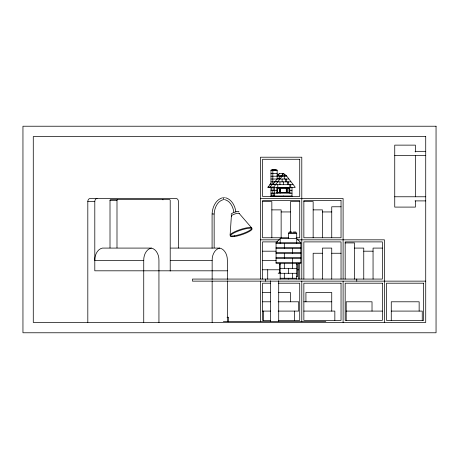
<?xml version="1.0" encoding="UTF-8"?>
<svg xmlns="http://www.w3.org/2000/svg" width="459" height="459" viewBox="0 0 459 459"><rect width="100%" height="100%" fill="white"/><g stroke="black" fill="none" stroke-linecap="round" stroke-linejoin="round"><path stroke-width="0.69" d="M230.125 234.916L231.388 215.85M270.896 183.267L267.872 187.501L295.085 187.501L295.085 187.031L286.433 175.728L283.341 173.376L282.107 176.204L273.461 187.501M286.433 176.204L277.454 176.204L279.617 173.376L283.341 173.376L285.504 175.728M271.894 184.679L269.731 187.501M275.624 184.208L272.83 184.208L277.15 179.027L277.15 170.082L270.965 170.082L270.965 184.679M280.248 176.204L278.085 179.027M283.341 173.376L281.178 176.204M276.054 242.719L280.185 238.588L296.726 238.588L300.857 242.719L300.84 263.374L276.054 263.374L276.054 242.719L300.857 242.719M277.029 175.338L279.611 173.376M222.994 199.745C217.245 201.449 214.445 208.03 214.152 214.055L214.152 247.745M222.54 197.749C215.65 199.654 212.362 207.376 212.087 213.963L212.087 248.164M212.224 213.946L214.009 214.026M415.039 151.327L425.722 151.327M394.74 155.458L425.722 155.458M271.808 169.606L276.312 169.606M273.782 170.318L274.763 170.318M270.965 170.553L277.15 170.553M270.965 173.376L277.15 173.376M277.454 175.728L286.433 175.728M270.965 176.204L277.15 176.204M277.15 178.557L279.944 178.557M270.965 179.027L288.596 179.027M274.987 181.38L277.781 181.38M270.965 181.856L290.759 181.856M270.035 184.208L270.965 184.208M270.035 184.679L292.922 184.679M267.872 187.031L273.461 187.031M280.019 188.213L277.443 188.213L277.443 192.447L279.99 192.447M286.508 188.213L280.329 188.213L280.329 192.447L286.508 192.447M286.806 188.213L289.365 188.213M270.965 190.33L276.852 190.33M289.83 190.33L291.993 190.33M286.806 192.447L289.365 192.447M270.965 193.153L291.993 193.153M270.965 195.982L291.993 195.982M394.74 196.768L425.722 196.768M260.483 198.517L343.102 198.517L343.102 279.003M110.005 247.877L110.005 200.583L116.993 200.583A1.033 0.757 -90 0 1 117.756 199.55M415.039 200.899L425.722 200.899M87.812 322.447L87.812 201.616L94.801 201.616A3.098 2.278 -90 0 1 97.084 198.517M262.548 201.616L271.843 201.616L271.843 237.762M299.727 201.616L290.432 201.616L290.432 232.093M303.858 201.616L313.153 201.616L313.153 237.762M341.037 206.779L331.742 206.779L331.742 237.762M271.843 209.878L281.137 209.878L281.137 237.762M313.153 209.878L322.447 209.878L322.447 237.762M281.137 211.943L290.432 211.943M322.447 211.943L331.742 211.943M289.273 231.979L291.752 231.979M293.404 231.979L295.883 231.979M288.447 233.631L296.709 233.631M288.286 237.762L262.548 237.762L262.548 200.583L299.727 200.583L299.727 237.762L296.153 237.762M260.483 239.827L279.003 239.827M297.518 239.827L384.412 239.827L384.412 322.447M277.563 241.893L262.548 241.893L262.548 279.072M345.168 242.926L354.463 242.926L354.463 279.072M276.054 243.545L300.857 243.545M276.054 247.676L300.84 247.676M151.338 248.089L102.403 248.089A12.049 8.87 -90 0 0 94.801 260.483L143.736 260.483A12.049 8.87 -90 0 1 151.338 248.089A12.049 8.87 -90 0 1 158.94 260.483L158.94 322.447M170.823 248.089L219.752 248.089A12.049 8.87 -90 0 1 227.354 260.483L227.354 279.416M354.463 248.089L363.757 248.089L363.757 279.072M382.347 248.089L373.052 248.089L373.052 279.072M276.054 248.503L300.857 248.503M262.548 251.188L276.134 251.188M363.757 251.188L373.052 251.188M276.054 252.634L300.84 252.634M322.447 253.253L313.153 253.253L313.153 279.072M331.742 253.253L341.037 253.253M276.054 253.46L300.84 253.46M276.054 257.591L300.84 257.591M276.054 258.417L300.84 258.417M170.312 260.483L212.15 260.483A12.049 8.87 -90 0 1 219.752 248.089M262.548 260.483L276.134 260.483M276.054 262.548L300.84 262.548M280.185 264.2L279.359 264.2L279.359 272.462L280.185 272.462L278.148 273.289L296.709 273.289M296.709 264.2L297.535 264.2L297.535 276.593L296.709 276.593M280.185 268.331L296.709 268.331M262.548 269.777L279.68 269.777M297.277 269.777L298.694 269.777M227.354 270.81L94.801 270.81L94.801 201.616M280.185 278.246L296.709 278.246M425.722 281.137L192.453 281.137L192.453 279.072L382.347 279.072L382.347 241.893L345.168 241.893L345.168 279.072M270.414 283.203L262.548 283.203L262.548 320.382L270.621 320.382M278.28 283.203L299.727 283.203L299.727 320.382L278.28 320.382M262.548 292.498L270.414 292.498M278.28 292.498L290.432 292.498L290.432 301.793M262.548 301.793L270.414 301.793M278.143 301.793L298.694 301.793L298.694 311.087L278.143 311.087M303.858 301.793L331.742 301.793M262.548 311.087L270.621 311.087M303.858 311.087L334.841 311.087L334.841 320.382M346.201 311.087L382.347 311.087M391.263 311.087L422.246 311.087L422.246 320.382M227.05 317.284L228.611 317.284L228.611 321.805M223.361 321.415L325.85 321.415M225.604 197.749C231.778 199.401 235.111 205.982 235.874 211.897M225.151 199.745C230.303 201.237 233.097 206.791 233.826 212.167M290.289 193.153L289.83 192.682L276.863 192.682L277.322 193.153M239.122 213.366L251.733 227.974M419.147 311.087L419.147 301.793L391.263 301.793L391.263 320.382M415.395 152.015L415.395 145.13L394.74 145.13L394.74 207.095L415.395 207.095L415.395 200.899M415.395 155.458L415.395 196.768M372.019 311.087L372.019 301.793L346.201 301.793L346.201 320.382M356.758 279.072L356.758 281.137M343.102 281.137L343.102 322.447M341.037 279.072L341.037 241.893L303.858 241.893L303.858 279.072M331.742 279.072L331.742 248.089L322.447 248.089L322.447 279.072M331.742 311.087L331.742 292.498L305.923 292.498L305.923 301.793M301.793 279.003L301.793 157.207L260.483 157.207L260.483 279.003M301.793 281.137L301.793 321.736M299.727 263.34L299.727 279.072M298.694 263.34L298.694 279.072M296.709 243.545L296.709 232.805L288.447 232.805L288.447 238.588M296.709 263.374L296.709 279.072M294.563 311.087L294.563 320.382M292.578 248.503L292.578 253.46M292.578 258.417L292.578 268.331M292.578 273.289L292.578 278.246M291.993 187.501L291.993 196.452M290.759 184.679L290.759 187.501M289.83 184.679L289.83 193.153M289.583 192.682L289.583 187.978L277.293 187.978L277.293 192.682M289.394 187.978L289.394 192.682M289.181 188.213L289.181 192.447M289.136 188.213L289.136 192.447M288.596 181.856L288.596 184.679M288.447 268.331L288.447 273.289M288.447 278.246L288.447 279.072M287.667 181.856L287.667 184.679M287.053 188.213L287.053 192.447M286.864 188.213L286.852 192.447M286.835 187.978L286.835 192.682M286.651 187.978L286.726 192.682M286.531 187.978L286.531 192.682M286.433 179.027L286.433 181.856M286.278 188.213L286.278 192.447M285.504 179.027L285.504 181.856M284.27 176.204L284.27 179.027M284.316 243.545L284.316 248.503M284.316 253.46L284.316 258.417M284.316 263.374L284.316 268.331M284.316 273.289L284.316 278.246M283.341 181.856L283.341 184.679M283.341 195.982L283.341 196.452M282.107 179.027L282.107 181.856M280.564 188.213L280.564 192.447M280.346 187.978L280.346 192.682M280.208 187.978L280.105 193.153M280.185 238.588L280.185 243.545M280.185 263.374L280.185 279.072M280.019 187.978L280.019 192.682M279.944 181.856L279.944 184.679M279.806 188.213L279.806 192.447M279.738 188.213L279.738 192.447M278.705 280.816L278.705 321.415M277.781 184.679L277.781 187.501M277.695 188.213L277.695 192.447M277.483 187.978L277.483 192.682M276.852 187.501L276.863 193.153M274.689 187.501L274.689 196.452M273.759 187.501L273.759 190.33M273.759 193.153L273.759 195.982M272.83 170.082L272.83 184.679M272.83 190.33L272.83 193.153M272.83 195.982L272.83 196.452M271.894 187.501L271.894 190.33M271.894 193.153L271.894 195.982M270.965 187.501L270.965 196.452M270.506 280.816L270.506 321.415M267.712 269.777L267.712 279.072M265.474 279.072L265.474 281.137M263.581 311.087L263.581 320.382M260.483 281.137L260.483 321.736M227.354 280.851L227.354 321.73M212.15 260.483L212.15 279.416M212.15 280.851L212.15 322.447M178.425 247.98L178.425 201.616A3.098 2.278 -90 0 0 176.141 198.517L90.09 198.517A3.098 2.278 90 0 0 87.812 201.616M143.736 260.483L143.736 322.447M116.993 200.583L116.993 247.877M110.005 200.583A1.033 0.757 -90 0 1 110.762 199.55L169.451 199.55A1.033 0.757 -90 0 1 170.209 200.583L170.209 270.81A1.033 0.757 -90 0 1 170.186 271.08M162.457 199.55A1.033 0.757 -90 0 1 162.997 199.854M224.434 199.418A1.038 0.734 -90 0 1 223.338 198.517A1.038 0.734 -90 0 1 224.434 197.617M231.675 216.206A4.102 0.832 -18.5 0 1 234.704 214.032A4.102 0.832 -18.5 0 1 239.133 213.59M231.439 214.462A4.102 0.832 -18.5 0 1 234.469 212.287A4.102 0.832 -18.5 0 1 238.898 211.846M436.05 126.225L22.95 126.225L22.95 332.775L436.05 332.775L436.05 126.225M425.722 136.553L33.277 136.553L33.277 322.447L425.722 322.447L425.722 136.553M299.727 159.273L262.548 159.273L262.548 196.452L299.727 196.452L299.727 159.273M341.037 200.583L303.858 200.583L303.858 237.762L341.037 237.762L341.037 200.583M341.037 283.203L303.858 283.203L303.858 320.382L341.037 320.382L341.037 283.203M382.347 283.203L345.168 283.203L345.168 320.382L382.347 320.382L382.347 283.203M423.657 283.203L386.478 283.203L386.478 320.382L423.657 320.382L423.657 283.203M234.417 235.788A11.464 2.318 -18.5 0 0 251.767 228.599A11.464 2.318 -18.5 0 0 236.655 230.883A11.464 2.318 -18.5 0 0 234.417 235.788M234.658 236.5A11.464 2.318 -18.5 0 0 252.008 229.311A11.464 2.318 -18.5 0 0 236.89 231.594A11.464 2.318 -18.5 0 0 234.658 236.5"/></g></svg>
